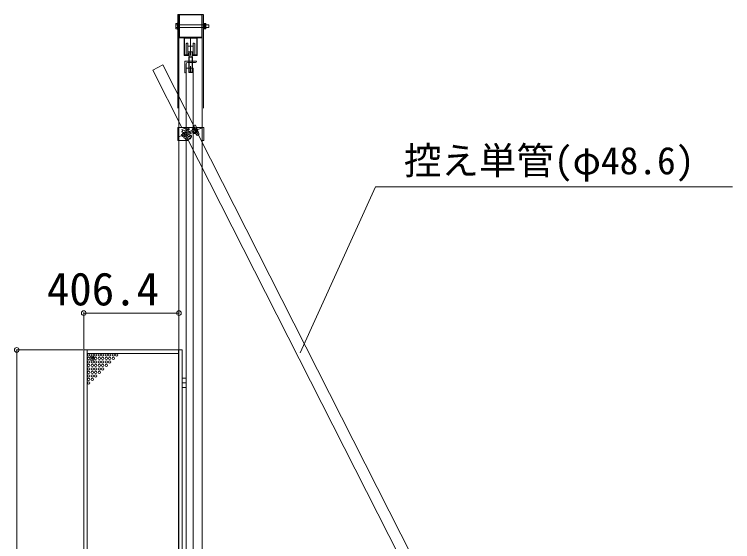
# Model space of a CAD drawing. Units: millimetres, scale not verified. Extents: x -9305 to 9305, y -6415 to 6415.
# Drawn here: x 1838 to 4905, y -1422 to 828 of the extents above; entities that cross this region are included whole.
import ezdxf
from ezdxf.enums import TextEntityAlignment as Align

# ---------------------------------------------------------------- set-up
doc = ezdxf.new("R2010")
doc.units = ezdxf.units.MM
doc.header["$LTSCALE"] = 40
doc.header["$PDMODE"] = 32
doc.header["$PDSIZE"] = 20
doc.linetypes.add('CHAIN2', pattern=[12, 9, -1, 1, -1])
for name, color, linetype, lineweight in [('0-0_0', 7, 'Continuous', 9), ('0-3_CYG-36', 7, 'Continuous', 9), ('0-8_TEXT', 7, 'Continuous', 9), ('0-9_ﾒッｼュﾊﾟﾈﾙ用ﾌﾞﾛッｸ', 7, 'Continuous', 9), ('0-C_寸法', 7, 'Continuous', 9)]:
    doc.layers.add(name, color=color, linetype=linetype, lineweight=lineweight)
doc.styles.add('ＭＳ ゴシック', font='')
doc.styles.get('ＭＳ ゴシック').set_extended_font_data('MS Gothic')

msp = doc.modelspace()

# ---------------------------------------------------------------- linework, layer by layer
at = {"layer": '0-0_0'}
for p, q in [((2653.32, 784.01), (2653.32, 767.01)), ((2562.75, 655.03), (2562.75, 726.03)), ((2564.75, 728.03), (2616.75, 728.03)), ((2564.75, 655.03), (2564.75, 726.03)), ((2564.75, 726.03), (2616.75, 726.03)), ((2590.75, 730.03), (2590.75, 718.86)), ((2616.75, 655.03), (2616.75, 726.03)), ((2618.75, 655.03), (2618.75, 726.03)), ((2572.25, 702.03), (2572.25, 658.03)), ((2579.05, 705.03), (2575.25, 705.03)), ((2579.25, 655.03), (2579.25, 705.03)), ((2579.25, 693.03), (2602.25, 693.03)), ((2609.25, 658.03), (2609.25, 702.03)), ((2580.75, 655.03), (2564.75, 655.03)), ((2564.75, 653.03), (2580.75, 653.03)), ((2579.25, 668.03), (2602.25, 668.03)), ((2580.75, 661.03), (2582.75, 661.03)), ((2580.75, 655.03), (2580.75, 661.03)), ((2582.75, 661.03), (2582.75, 655.03)), ((2582.75, 645.23), (2584.55, 647.03)), ((2582.75, 645.23), (2598.75, 645.23)), ((2582.75, 645.23), (2582.75, 582.03)), ((2584.5, 647.03), (2584.5, 668.03)), ((2584.55, 647.03), (2596.95, 647.03)), ((2584.75, 580.03), (2584.75, 647.03)), ((2596.75, 580.03), (2596.75, 647.03)), ((2596.95, 647.03), (2598.75, 645.23)), ((2597, 647.03), (2597, 668.03)), ((2598.75, 661.03), (2598.75, 655.03)), ((2600.75, 661.03), (2598.75, 661.03)), ((2600.75, 655.03), (2600.75, 661.03)), ((2600.75, 655.03), (2616.75, 655.03)), ((2616.75, 653.03), (2600.75, 653.03)), ((2615.75, 628.53), (2565.75, 628.53)), ((2582.75, 582.03), (2584.75, 580.03)), ((2582.75, 582.03), (2598.75, 582.03)), ((2584.75, 580.03), (2596.75, 580.03)), ((2598.75, 582.03), (2596.75, 580.03)), ((2130.54, -603.92), (1847.37, -603.92)), ((1848.37, -3606.92), (1848.37, -603.92)), ((1848.37, -607.92), (1848.37, -3602.92)), ((2134.54, -3606.92), (2134.54, -603.92)), ((2149.54, -3606.92), (2149.54, -603.92)), ((2539.54, -3606.92), (2539.54, -603.92)), ((2554.54, -603.92), (2554.54, -3606.92)), ((2571.75, -743.92), (2554.75, -743.92))]:
    msp.add_line(p, q, dxfattribs=at)
at = {"layer": '0-0_0', "linetype": 'CHAIN2'}
for p, q in [((2590.75, 653.03), (2590.75, 728.03)), ((2590.75, 582.03), (2590.75, 607.03))]:
    msp.add_line(p, q, dxfattribs=at)
at = {"layer": '0-0_0'}
for points in [[(2606.25, 705.03), (2602.25, 705.03), (2602.25, 655.03)], [(2598.75, 645.23), (2598.75, 582.03), (2598.75, 590.43)], [(2554.75, -723.92), (2571.75, -723.92), (2571.75, -743.92)], [(2554.54, -763.82), (2571.75, -763.82), (2571.75, -743.92)]]:
    msp.add_lwpolyline(points, dxfattribs=at)
for centre, radius, start, end in [((2564.75, 726.03), 2, 90, 180), ((2616.75, 726.03), 2, 0, 90), ((2575.25, 702.03), 3, 90, 180), ((2606.25, 702.03), 3, 0, 90), ((2564.75, 655.03), 2, 180, 270), ((2575.25, 658.03), 3, 180, 270), ((2580.75, 655.03), 2, 270, 0), ((2600.75, 655.03), 2, 180, 270), ((2606.25, 658.03), 3, 270, 0), ((2616.75, 655.03), 2, 270, 0)]:
    msp.add_arc(centre, radius, start, end, dxfattribs=at)
msp.add_point((1848.37, -603.92), dxfattribs=at)
at = {"layer": '0-3_CYG-36'}
for p, q in [((2638.75, 828.03), (2542.75, 828.03)), ((2638.75, 828.01), (2542.75, 828.01)), ((2638.75, 828.03), (2644.57, 828.01)), ((2540.75, 826.03), (2540.75, 730.03)), ((2540.75, 826.01), (2540.75, 730.01)), ((2640.75, 730.03), (2640.75, 826.03)), ((2640.75, 730.01), (2640.75, 826.01)), ((2640.82, -3572.46), (2640.82, 827.54)), ((2645.32, 827.54), (2645.32, 427.54)), ((2535.07, 789.01), (2528.07, 789.01)), ((2528.07, 784.01), (2668.57, 784.01)), ((2528.07, 772.01), (2668.57, 772.01)), ((2646.32, 789.01), (2655.32, 789.01)), ((2655.32, 767.01), (2646.32, 767.01)), ((2648.32, 789.01), (2648.32, 767.01)), ((2651.32, 767.01), (2651.32, 789.01)), ((2653.32, 784.01), (2653.32, 789.01)), ((2655.32, 789.01), (2655.32, 767.01)), ((2668.57, 784.01), (2668.57, 772.01)), ((2645.82, 763.01), (2644.82, 763.01)), ((2542.75, 728.03), (2638.75, 728.03)), ((2542.75, 728.01), (2638.75, 728.01)), ((2429.32, 589.7), (2472.17, 612.66)), ((2553.07, 345.78), (2429.32, 589.7)), ((4637.49, -3655.42), (2472.17, 612.66)), ((2535.91, 289.78), (2535.91, 345.78)), ((2535.91, 345.78), (2602.6, 345.78)), ((2570.91, 338.85), (2568.42, 345.52)), ((2613.87, 339.02), (2571, 323)), ((2579.19, 335.69), (2582.59, 337.69)), ((2583.34, 340.42), (2583.45, 340.12)), ((2583.45, 340.12), (2583.93, 338.84)), ((2597.79, 338.34), (2613.06, 343.2)), ((2598.76, 335.3), (2597.79, 338.34)), ((2598.76, 335.3), (2614.03, 340.15)), ((2602.6, 354.02), (2607.28, 355.78)), ((2614.09, 319.01), (2603.88, 346.31)), ((2608.62, 342.21), (2608.76, 341.84)), ((2610.31, 337.69), (2609.88, 338.83)), ((2610.31, 337.7), (2609.88, 338.83)), ((2613.72, 352.84), (2626.33, 319.12)), ((2617.37, 329.65), (2613.87, 339.02)), ((2618.78, 330.18), (2615.27, 339.55)), ((2616.36, 345.78), (2647.91, 345.78)), ((2647.91, 345.78), (2647.91, 289.78)), ((2552.64, 316.13), (2552.2, 314.53)), ((2552.2, 314.53), (2554.76, 307.68)), ((2560.48, 319.06), (2552.64, 316.13)), ((2553.82, 336.59), (2556.13, 330.4)), ((2561.56, 318.4), (2553.89, 315.53)), ((2556.14, 306.76), (2554.76, 307.68)), ((2563.98, 309.69), (2556.14, 306.76)), ((2564.36, 310.9), (2556.69, 308.03)), ((2559.92, 324.18), (2559.39, 322.16)), ((2559.92, 324.18), (2566.79, 326.77)), ((2569.92, 322.59), (2564.22, 320.48)), ((2566.92, 305.45), (2565.18, 306.65)), ((2573.8, 308.03), (2566.92, 305.46)), ((2573.46, 313.27), (2567.72, 311.11)), ((2571.23, 324.14), (2570.88, 325.08)), ((2580.46, 327.6), (2571.23, 324.14)), ((2586.84, 327.84), (2571.5, 322.11)), ((2573.47, 332.32), (2579.19, 335.69)), ((2589.6, 320.34), (2574.25, 314.6)), ((2617.37, 329.65), (2574.45, 313.6)), ((2584.66, 316.36), (2575.43, 312.9)), ((2575.43, 312.9), (2575.78, 311.98)), ((2578.34, 333.27), (2580.46, 327.6)), ((2578.81, 331.98), (2582.22, 333.99)), ((2582.49, 308.2), (2589.02, 309.42)), ((2586.78, 310.68), (2584.66, 316.36)), ((2585.7, 328.49), (2586.8, 327.82)), ((2586.3, 311.96), (2590.18, 312.68)), ((2589.02, 309.42), (2592.9, 310.14)), ((2589.2, 319.12), (2589.6, 320.34)), ((2595.14, 308.87), (2594.66, 310.15)), ((2595.25, 308.57), (2595.14, 308.87)), ((2618.24, 328.91), (2603.52, 322.55)), ((2604.79, 319.61), (2603.52, 322.55)), ((2604.69, 335.59), (2604.16, 337.01)), ((2604.69, 335.59), (2604.16, 337.01)), ((2619.51, 325.97), (2604.79, 319.61)), ((2608.72, 324.8), (2608.19, 326.22)), ((2608.72, 324.8), (2608.19, 326.22)), ((2609.88, 321.7), (2609.85, 321.8)), ((2614.24, 327.18), (2613.81, 328.32)), ((2615.5, 323.8), (2615.36, 324.18)), ((2623.4, 312.69), (2618.71, 310.94)), ((2535.91, 289.78), (2581.48, 289.78)), ((2570.45, 292.1), (2568.14, 298.28)), ((4594.22, -3677.55), (2576.09, 300.4)), ((2581.86, 295.29), (2581.42, 296.45)), ((2587.85, 293.53), (2584.88, 301.49)), ((2635.98, 289.78), (2647.91, 289.78)), ((2641.99, 291.21), (2641.99, 289.78))]:
    msp.add_line(p, q, dxfattribs=at)
at = {"layer": '0-3_CYG-36', "linetype": 'CHAIN2'}
for p, q in [((2635.95, 341.94), (2538.58, 305.53)), ((2636.9, 342.32), (2575.81, 319.26))]:
    msp.add_line(p, q, dxfattribs=at)
at = {"layer": '0-3_CYG-36'}
for points in [[(2540.47, 828.01), (2540.47, 659.51), (2540.97, 504.01)], [(2536.32, 427.54), (2536.32, 827.54), (2540.82, 827.54)], [(2535.07, 767.01), (2528.07, 767.01), (2528.07, 789.01)], [(2645.32, 792.01), (2646.32, 792.01), (2646.32, 763.01)], [(2569.1, 341.5), (2574.5, 343.52), (2573.22, 344.1), (2565.72, 341.3), (2565.08, 340.53)], [(2585.2, 298.41), (2589.91, 300.17), (2590.87, 299.73), (2591.22, 298.79), (2590.78, 297.83), (2582.82, 294.85), (2581.86, 295.29)]]:
    msp.add_lwpolyline(points, dxfattribs=at)
for points in [[(2638.45, 825.73), (2543.05, 825.73), (2543.05, 730.33), (2638.45, 730.33)], [(2638.45, 825.71), (2543.05, 825.71), (2543.05, 730.31), (2638.45, 730.31)], [(2535.07, 764.01), (2536.07, 764.01), (2536.07, 792.01), (2535.07, 792.01)], [(2600.51, 341.05), (2600.86, 340.11), (2601.83, 339.67), (2609.79, 342.65), (2610.23, 343.61), (2609.88, 344.55), (2608.92, 344.99), (2600.95, 342.01)], [(2608.1, 320.77), (2608.01, 321), (2617.38, 324.5), (2617.46, 324.27), (2617.02, 323.3), (2609.06, 320.33)]]:
    msp.add_lwpolyline(points, close=True, dxfattribs=at)
for centre, radius, start, end in [((2542.75, 826.03), 2, 90, 180), ((2542.75, 826.01), 2, 90, 180), ((2638.75, 826.03), 2, 0, 90), ((2638.75, 826.01), 2, 0, 90), ((2542.75, 730.03), 2, 180, 270), ((2542.75, 730.01), 2, 180, 270), ((2638.75, 730.03), 2, 270, 0), ((2638.75, 730.01), 2, 270, 0), ((2586, 262.69), 80.6, 94.923, 113.534), ((2846.19, -570.79), 946.72, 106.112, 107.841), ((2579.59, 339.02), 4, 20.5, 101.089), ((2580.18, 337.44), 4, 300.483, 20.5), ((2581.58, 339.42), 2, 300.483, 20.5), ((2591.1, 348.98), 12.56, 302.157, 23.706), ((2609.04, 351.09), 5, 20.5, 110.5), ((2614.34, 339.2), 4.2, 20.5, 107.638), ((2614.34, 339.2), 1, 20.5, 107.638), ((2617.64, 343.02), 1, 110.5, 200.5), ((2559.31, 325.36), 5.57, 126.872, 199.888), ((2560.41, 326.28), 6.94, 203.878, 261.687), ((2555.66, 330.23), 0.5, 306.872, 20.5), ((2568.94, 330.12), 10.8, 213.389, 243.874), ((2568.67, 304.2), 6.94, 139.313, 197.122), ((2579.31, 320.78), 15.09, 181.149, 219.851), ((2572.1, 329.37), 7.12, 205.152, 252.111), ((2575.12, 307.18), 8.38, 152.038, 191.934), ((2474.91, 528.07), 247.98, 292.084, 298.514), ((2580.11, 321.13), 10.3, 171.863, 229.739), ((2546.61, 308.7), 28.24, 6.912, 34.075), ((2576.52, 327.15), 6, 120.483, 200.222), ((2577.78, 309.77), 5.56, 141.037, 202.934), ((2581.39, 314.1), 6, 200.778, 280.517), ((2580.21, 333.97), 2, 120.483, 200.5), ((2561.39, 314.23), 28.24, 9.965, 30.38), ((2588.65, 311.38), 2, 200.5, 280.517), ((2561.98, 314.45), 28.24, 12.032, 28.317), ((2590.91, 308.75), 4, 20.5, 100.517), ((2593.26, 308.17), 2, 20.5, 100.517), ((2591.5, 307.17), 4, 299.911, 20.5), ((2593.84, 326.2), 10.25, 351.271, 49.729), ((2606.72, 307.2), 12.56, 17.294, 98.843), ((2617.84, 329.82), 1, 293.362, 20.5), ((2617.84, 329.82), 4.2, 293.362, 20.5), ((2623.94, 326.16), 1, 200.5, 290.5), ((2621.64, 317.37), 5, 290.5, 20.5), ((2567.24, 304.17), 5.57, 201.112, 274.128), ((2567.67, 298.11), 0.5, 20.5, 94.128), ((2546.26, 368.98), 80.6, 287.466, 306.077)]:
    msp.add_arc(centre, radius, start, end, dxfattribs=at)
at = {"layer": '0-8_TEXT'}
msp.add_lwpolyline([(3058.94, -616.19), (3380.18, 92.13), (4904.74, 92.13)], dxfattribs=at)
at = {"layer": '0-9_ﾒッｼュﾊﾟﾈﾙ用ﾌﾞﾛッｸ'}
for centre in [(2155.54, -624.92), (2155.54, -639.92), (2170.54, -624.92), (2170.54, -639.92), (2185.54, -624.92), (2185.54, -639.92), (2200.54, -624.92), (2200.54, -639.92), (2215.54, -624.92), (2215.54, -639.92), (2230.54, -624.92), (2230.54, -639.92), (2245.54, -624.92), (2245.54, -639.92), (2260.54, -624.92), (2260.54, -639.92), (2275.54, -624.92), (2155.54, -654.92), (2155.54, -669.92), (2170.54, -654.92), (2170.54, -669.92), (2185.54, -654.92), (2185.54, -669.92), (2200.54, -654.92), (2200.54, -669.92), (2215.54, -654.92), (2215.54, -669.92), (2230.54, -654.92), (2230.54, -669.92), (2245.54, -654.92), (2155.54, -684.92), (2155.54, -699.92), (2170.54, -684.92), (2170.54, -699.92), (2185.54, -684.92), (2185.54, -699.92), (2200.54, -684.92), (2200.54, -699.92), (2215.54, -684.92), (2155.54, -714.92), (2155.54, -729.92), (2170.54, -714.92), (2170.54, -729.92), (2185.54, -714.92), (2155.54, -744.92)]:
    msp.add_circle(centre, 5, dxfattribs=at)
msp.add_point((2170.54, -639.92), dxfattribs=at)
at = {"layer": '0-C_寸法'}
for p, q in [((2565.75, 628.53), (2565.75, 578.53)), ((2571.75, 583.03), (2571.75, 616.03)), ((2578.25, 622.53), (2611.25, 622.53)), ((2615.75, 628.53), (2615.75, 627.03)), ((2571.75, -3636.18), (2571.75, 598.53)), ((2565.75, 578.53), (2567.25, 578.53)), ((2540.97, 504.01), (2540.97, -3572.46)), ((2134.54, -603.92), (2134.54, -445.73)), ((2540.97, -446.73), (2134.54, -446.73)), ((2138.54, -446.73), (2536.97, -446.73)), ((2540.97, -601.92), (2540.97, -445.73)), ((2554.54, -603.92), (2134.54, -603.92)), ((2539.54, -618.92), (2149.54, -618.92))]:
    msp.add_line(p, q, dxfattribs=at)
msp.add_lwpolyline([(2571.75, 578.53), (2571.75, 598.53), (2601.75, 598.53), (2601.75, -3636.18)], dxfattribs=at)
for centre, radius, start, end in [((2578.25, 616.03), 6.5, 90, 180), ((2611.25, 627.03), 4.5, 270, 0), ((2567.25, 583.03), 4.5, 270, 0)]:
    msp.add_arc(centre, radius, start, end, dxfattribs=at)
for p in [(2134.54, -446.73), (2540.97, -446.73)]:
    msp.add_point(p, dxfattribs=at)

# ---------------------------------------------------------------- texts
at = {"layer": '0-8_TEXT', "style": 'ＭＳ ゴシック'}
msp.add_text('控え単管(φ48.6)', height=117.3, dxfattribs=at).set_placement((3501.58, 110.29), align=Align.BOTTOM_LEFT)
at = {"layer": '0-C_寸法', "style": 'ＭＳ ゴシック'}
msp.add_text('406.4', height=140.8, dxfattribs=at).set_placement((1977.15, -456.07), align=Align.BOTTOM_LEFT)

doc.saveas('drawing.dxf')
